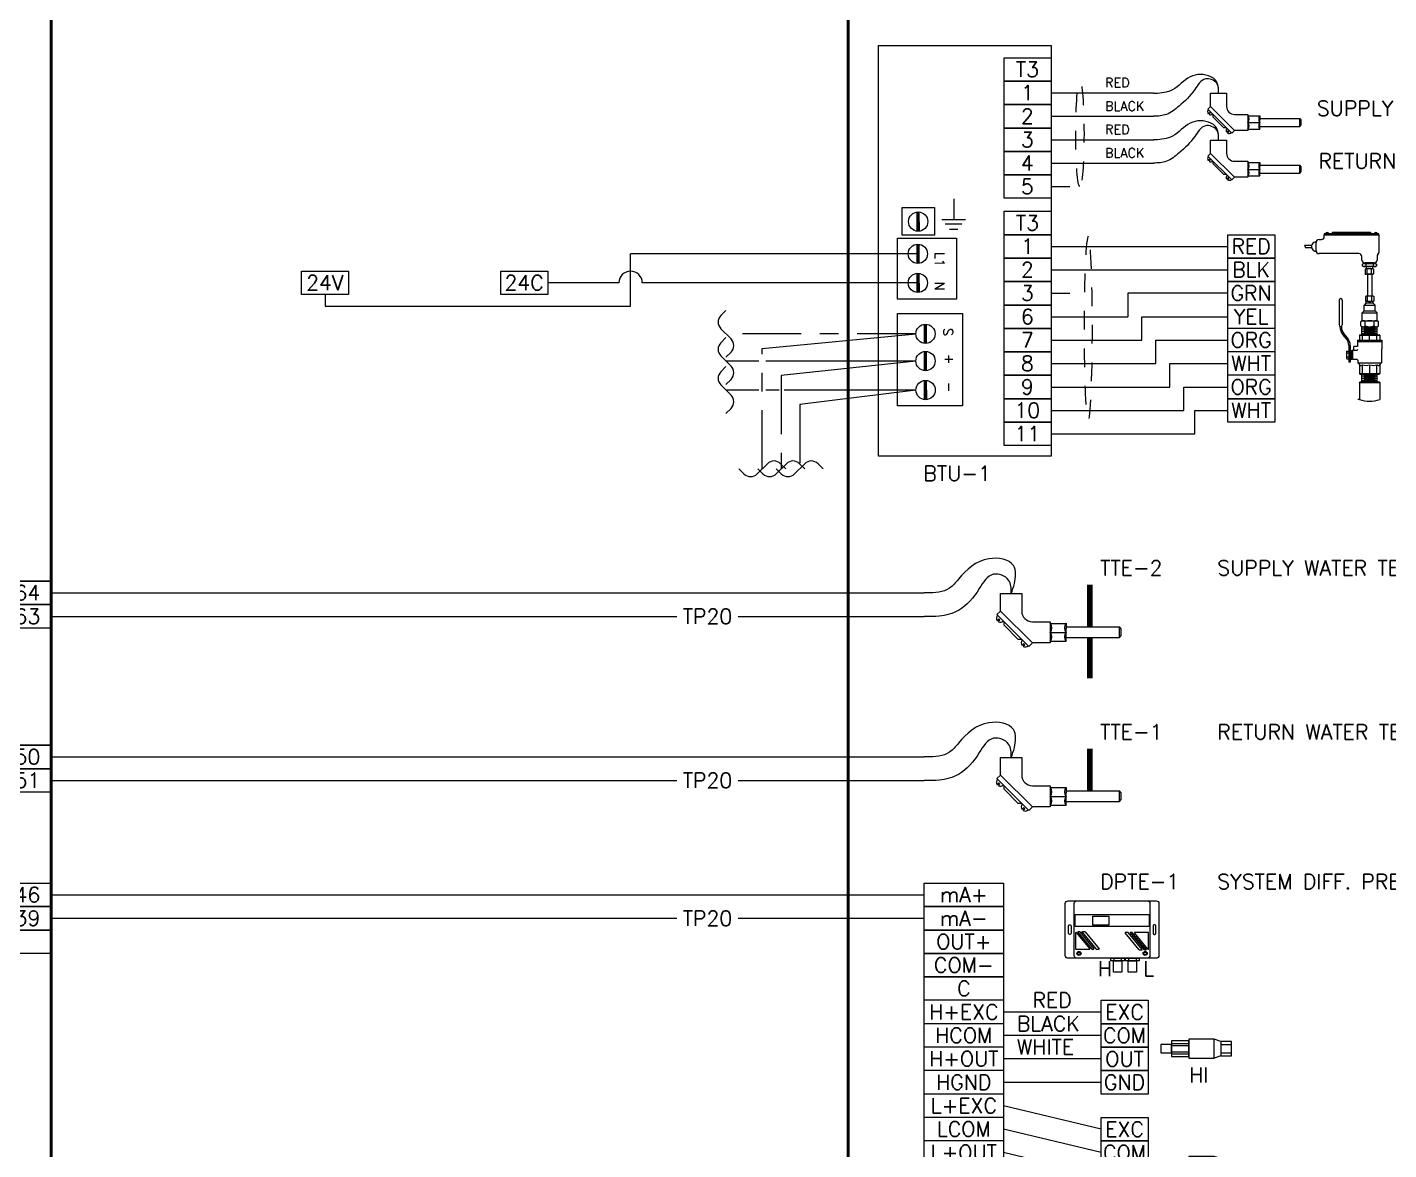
# Model space of a CAD drawing. Extents: x -2.9 to 15.2, y -6.4 to 18.8.
# Drawn here: x 1.86 to 9.12, y 9.08 to 15.07 of the extents above; entities that cross this region are included whole.
import ezdxf
from ezdxf.enums import TextEntityAlignment as Align

# ---------------------------------------------------------------- set-up
doc = ezdxf.new("R2010")
doc.units = 0
doc.header["$LTSCALE"] = 0.25
doc.header["$MEASUREMENT"] = 0
doc.linetypes.add('DASHED', pattern=[0.75, 0.5, -0.25])
doc.linetypes.add('FLN1', pattern=[2, 1.25, -0.25, 0.25, -0.25])
doc.layers.get('0').update_dxf_attribs({"linetype": 'CONTINUOUS'})
for name, color, linetype in [('DRAWING', 7, 'CONTINUOUS'), ('ELECTRIC', 1, 'CONTINUOUS'), ('FLN1', 4, 'FLN1'), ('MECHSYS', 7, 'CONTINUOUS')]:
    doc.layers.add(name, color=color, linetype=linetype)
doc.styles.add('NEWTXT', font='newtxt')
doc.styles.get("Standard").update_dxf_attribs({"font": 'simplex'})

# ---------------------------------------------------------------- blocks, each defined once
blk = doc.blocks.new('_SYSETAG')
at = {"color": 1}
for p, q in [((-0.125, 0.0625), (0.125, 0.0625)), ((-0.125, -0.0625), (-0.125, 0.0625)), ((0.125, 0.0625), (0.125, -0.0625)), ((0.125, -0.0625), (-0.125, -0.0625))]:
    blk.add_line(p, q, dxfattribs=at)
blk.add_attdef('TERMTAG', text='', height=0.08, dxfattribs=at).set_placement((-0.0012, 0.0008), align=Align.MIDDLE)
blk = doc.blocks.new('A$C7B8127EA')
at = {"color": 1, "linetype": 'Continuous'}
for p, q in [((0.0629, 0.875), (0.3129, 0.875)), ((0.0629, 0.75), (0.0629, 0.875)), ((0.3129, 0.875), (0.3129, 0.75)), ((0.0629, 0.75), (0.3129, 0.75)), ((0.3129, 0.75), (0.0629, 0.75)), ((0.0629, 0.625), (0.0629, 0.75)), ((0.3129, 0.75), (0.3129, 0.625)), ((0.0629, 0.625), (0.3129, 0.625)), ((0.3129, 0.625), (0.0629, 0.625)), ((0.0629, 0.5), (0.0629, 0.625)), ((0.3129, 0.625), (0.3129, 0.5)), ((0.3129, 0.5), (0.0629, 0.5)), ((0.3129, 0.5), (0.0629, 0.5)), ((0.0629, 0.375), (0.0629, 0.5)), ((0.3129, 0.5), (0.3129, 0.375)), ((0.3129, 0.375), (0.0629, 0.375)), ((0.3129, 0.375), (0.0629, 0.375)), ((0.0629, 0.25), (0.0629, 0.375)), ((0.3129, 0.375), (0.3129, 0.25)), ((0.3129, 0.25), (0.0629, 0.25)), ((0.3129, 0.25), (0.0629, 0.25)), ((0.0629, 0.125), (0.0629, 0.25)), ((0.3129, 0.25), (0.3129, 0.125)), ((0.3129, 0.125), (0.0629, 0.125)), ((0.3129, 0.125), (0.0629, 0.125)), ((0.0629, 0), (0.0629, 0.125)), ((0.3129, 0.125), (0.3129, 0)), ((0.3129, 0), (0.0629, 0)), ((0.3129, 0), (0.0629, 0))]:
    blk.add_line(p, q, dxfattribs=at)
for tag, p in [('TERM1', (0.1867, 0.8133)), ('TERM2', (0.1867, 0.6883)), ('TERM3', (0.1867, 0.5633)), ('TERM4', (0.1867, 0.4383)), ('TERM5', (0.1867, 0.3133)), ('TERM6', (0.1867, 0.1883)), ('TERM7', (0.1867, 0.0633))]:
    blk.add_attdef(tag, text='', height=0.08, dxfattribs=at).set_placement(p, align=Align.MIDDLE)
blk = doc.blocks.new('A$C05031489')
at = {"layer": 'DRAWING', "linetype": 'Continuous'}
for p, q in [((0.3956, 0.8942), (0.105, 0.8942)), ((0.105, 0.8942), (0.105, 0.888)), ((0.105, 0.888), (0.3956, 0.888)), ((0.105, 0.8786), (0.105, 0.888)), ((0.1487, 0.9005), (0.1425, 0.8942)), ((0.3518, 0.9005), (0.1487, 0.9005)), ((0.3581, 0.8942), (0.3518, 0.9005)), ((0.3956, 0.888), (0.3956, 0.8942)), ((0.3956, 0.888), (0.3956, 0.7947)), ((0.037, 0.8317), (0, 0.8317)), ((0.037, 0.8192), (0.0048, 0.8192)), ((0.0612, 0.8036), (0.0612, 0.8473)), ((0.0768, 0.863), (0.0893, 0.863)), ((0.2893, 0.788), (0.0768, 0.788)), ((0.305, 0.7536), (0.305, 0.7723)), ((0.3331, 0.738), (0.3206, 0.738)), ((0.3706, 0.738), (0.3331, 0.738)), ((0.3862, 0.7723), (0.3862, 0.7536))]:
    blk.add_line(p, q, dxfattribs=at)
at = {"layer": 'DRAWING'}
for p, q in [((0.3132, 0.7342), (0.3073, 0.7308)), ((0.3073, 0.7308), (0.3073, 0.722)), ((0.3132, 0.7398), (0.3132, 0.7342)), ((0.378, 0.7342), (0.3132, 0.7342)), ((0.3264, 0.7308), (0.3264, 0.722)), ((0.3647, 0.7308), (0.3647, 0.722)), ((0.378, 0.7398), (0.378, 0.7342)), ((0.378, 0.7342), (0.3839, 0.7308)), ((0.3839, 0.7308), (0.3839, 0.722)), ((0.3132, 0.7186), (0.3073, 0.722)), ((0.378, 0.7186), (0.3132, 0.7186)), ((0.3265, 0.7069), (0.323, 0.7049)), ((0.323, 0.7049), (0.323, 0.6796)), ((0.3265, 0.6775), (0.323, 0.6796)), ((0.3646, 0.7069), (0.3265, 0.7069)), ((0.3646, 0.6775), (0.3265, 0.6775)), ((0.3284, 0.7186), (0.3284, 0.7069)), ((0.3343, 0.6796), (0.3343, 0.7049)), ((0.3569, 0.6796), (0.3569, 0.7049)), ((0.3628, 0.7186), (0.3628, 0.7069)), ((0.3646, 0.7069), (0.3681, 0.7049)), ((0.3646, 0.6775), (0.3681, 0.6796)), ((0.3681, 0.7049), (0.3681, 0.6796)), ((0.378, 0.7186), (0.3839, 0.722)), ((0.1846, 0.54), (0.1846, 0.4072)), ((0.2001, 0.54), (0.2001, 0.4072)), ((0.3291, 0.5259), (0.317, 0.5137)), ((0.317, 0.5137), (0.3763, 0.5137)), ((0.317, 0.4831), (0.317, 0.5137)), ((0.3276, 0.5611), (0.3241, 0.5591)), ((0.3241, 0.5591), (0.3241, 0.5338)), ((0.3276, 0.5318), (0.3241, 0.5338)), ((0.3657, 0.5611), (0.3276, 0.5611)), ((0.3657, 0.5318), (0.3276, 0.5318)), ((0.3291, 0.5259), (0.3291, 0.5318)), ((0.3291, 0.5259), (0.3641, 0.5259)), ((0.3354, 0.5338), (0.3354, 0.5591)), ((0.3579, 0.5338), (0.3579, 0.5591)), ((0.3641, 0.5259), (0.3641, 0.5318)), ((0.3641, 0.5259), (0.3763, 0.5137)), ((0.3657, 0.5611), (0.3692, 0.5591)), ((0.3657, 0.5318), (0.3692, 0.5338)), ((0.3692, 0.5591), (0.3692, 0.5338)), ((0.3763, 0.4831), (0.3763, 0.5137)), ((0.317, 0.4831), (0.306, 0.4721)), ((0.306, 0.4301), (0.306, 0.4721)), ((0.306, 0.4721), (0.3873, 0.4721)), ((0.317, 0.4831), (0.3763, 0.4831)), ((0.3763, 0.4831), (0.3873, 0.4721)), ((0.3873, 0.4301), (0.3873, 0.4721)), ((0.1885, 0.4005), (0.1885, 0.3967)), ((0.1963, 0.4005), (0.1963, 0.3967)), ((0.306, 0.4301), (0.2993, 0.4262)), ((0.2993, 0.4018), (0.2993, 0.4262)), ((0.3057, 0.3981), (0.2993, 0.4018)), ((0.3057, 0.3981), (0.3876, 0.3981)), ((0.3057, 0.3552), (0.3057, 0.3981)), ((0.3057, 0.3865), (0.3876, 0.3865)), ((0.3057, 0.374), (0.3876, 0.374)), ((0.306, 0.4301), (0.3873, 0.4301)), ((0.3151, 0.3927), (0.3782, 0.3927)), ((0.3151, 0.3802), (0.3782, 0.3802)), ((0.3151, 0.3677), (0.3782, 0.3677)), ((0.323, 0.4018), (0.323, 0.4262)), ((0.3703, 0.4018), (0.3703, 0.4262)), ((0.3873, 0.4301), (0.394, 0.4262)), ((0.3876, 0.3981), (0.394, 0.4018)), ((0.3876, 0.3552), (0.3876, 0.3981)), ((0.394, 0.4018), (0.394, 0.4262)), ((0.2225, 0.3334), (0.2031, 0.3565)), ((0.2285, 0.3384), (0.2091, 0.3616)), ((0.2353, 0.2982), (0.2353, 0.2087)), ((0.2431, 0.2982), (0.2431, 0.2087)), ((0.2816, 0.2919), (0.2621, 0.2919)), ((0.2621, 0.2732), (0.2621, 0.2919)), ((0.2816, 0.3258), (0.2816, 0.2919)), ((0.2816, 0.3258), (0.4116, 0.3258)), ((0.4116, 0.3165), (0.2816, 0.3165)), ((0.2925, 0.3524), (0.2953, 0.3552)), ((0.2925, 0.3524), (0.2925, 0.3258)), ((0.2925, 0.3524), (0.4008, 0.3524)), ((0.2953, 0.3552), (0.398, 0.3552)), ((0.3057, 0.3615), (0.3876, 0.3615)), ((0.3084, 0.3524), (0.3104, 0.3552)), ((0.3084, 0.3258), (0.3084, 0.3524)), ((0.3466, 0.3258), (0.3466, 0.3552)), ((0.3849, 0.3524), (0.3829, 0.3552)), ((0.3835, 0.3552), (0.3832, 0.3554)), ((0.3849, 0.3258), (0.3849, 0.3524)), ((0.4008, 0.3524), (0.398, 0.3552)), ((0.4008, 0.3524), (0.4008, 0.3258)), ((0.4116, 0.3258), (0.4116, 0.2796)), ((0.2228, 0.2654), (0.2244, 0.2681)), ((0.2228, 0.2654), (0.2228, 0.2302)), ((0.2228, 0.2302), (0.2244, 0.2275)), ((0.2244, 0.2681), (0.2353, 0.2681)), ((0.2244, 0.2579), (0.2353, 0.2579)), ((0.2244, 0.2377), (0.2353, 0.2377)), ((0.2244, 0.2275), (0.2353, 0.2275)), ((0.247, 0.2595), (0.2431, 0.2595)), ((0.247, 0.2361), (0.2431, 0.2361)), ((0.247, 0.2703), (0.252, 0.2703)), ((0.247, 0.2703), (0.247, 0.2253)), ((0.247, 0.2591), (0.252, 0.2591)), ((0.247, 0.2365), (0.252, 0.2365)), ((0.247, 0.2253), (0.252, 0.2253)), ((0.252, 0.2703), (0.252, 0.2253)), ((0.2559, 0.2654), (0.252, 0.2654)), ((0.2559, 0.2302), (0.252, 0.2302)), ((0.2621, 0.2732), (0.2559, 0.2732)), ((0.2559, 0.2732), (0.2559, 0.2224)), ((0.2804, 0.2224), (0.2559, 0.2224)), ((0.2621, 0.2732), (0.2799, 0.2732)), ((0.2832, 0.2196), (0.2832, 0.2045)), ((0.4116, 0.2796), (0.4101, 0.278)), ((0.4101, 0.278), (0.4101, 0.2045)), ((0.2431, 0.2087), (0.2353, 0.2087)), ((0.2939, 0.1939), (0.2832, 0.2045)), ((0.2832, 0.2045), (0.4101, 0.2045)), ((0.2925, 0.1952), (0.2925, 0.148)), ((0.2925, 0.148), (0.2953, 0.1452)), ((0.2925, 0.148), (0.4008, 0.148)), ((0.2953, 0.1452), (0.398, 0.1452)), ((0.3057, 0.1452), (0.3057, 0.1448)), ((0.3057, 0.1039), (0.3057, 0.1452)), ((0.3084, 0.148), (0.3084, 0.1952)), ((0.3084, 0.148), (0.3104, 0.1452)), ((0.3466, 0.1952), (0.3466, 0.1452)), ((0.3466, 0.1911), (0.3466, 0.1952)), ((0.3849, 0.148), (0.3829, 0.1452)), ((0.3849, 0.148), (0.3849, 0.1952)), ((0.3876, 0.1039), (0.3876, 0.1452)), ((0.4008, 0.148), (0.398, 0.1452)), ((0.3994, 0.1939), (0.4101, 0.2045)), ((0.4008, 0.1952), (0.4008, 0.148)), ((0.2925, 0.1011), (0.2953, 0.1039)), ((0.2925, 0.1011), (0.2925, 0.0102)), ((0.2925, 0.1011), (0.4008, 0.1011)), ((0.2953, 0.1039), (0.398, 0.1039)), ((0.3057, 0.1352), (0.3876, 0.1352)), ((0.3057, 0.1227), (0.3876, 0.1227)), ((0.3057, 0.1102), (0.3876, 0.1102)), ((0.3057, 0.1039), (0.3057, 0.1043)), ((0.3151, 0.1414), (0.3782, 0.1414)), ((0.3151, 0.1289), (0.3782, 0.1289)), ((0.3151, 0.1164), (0.3782, 0.1164)), ((0.4008, 0.1011), (0.398, 0.1039)), ((0.4008, 0.1011), (0.4008, 0.0102)), ((0.2925, 0.0102), (0.2842, 0.0102))]:
    blk.add_line(p, q, dxfattribs=at)
at = {"layer": 'DRAWING', "linetype": 'Continuous'}
for points in [[(0.335, 0.6762), (0.335, 0.6403), (0.335, 0.5611)], [(0.3583, 0.6762), (0.3583, 0.6403), (0.3583, 0.5611)]]:
    blk.add_lwpolyline(points, dxfattribs=at)
for centre, radius, start, end in [((0.0893, 0.8786), 0.0156, 270, 0), ((0.1206, 0.8903), 0.0102, 22.61986, 157.38014), ((0.38, 0.8903), 0.0102, 22.61986, 157.38014), ((0.0612, 0.8255), 0.025, 89.2774, 270.7226), ((0.0768, 0.8473), 0.0156, 90, 180), ((0.0768, 0.8036), 0.0156, 180, 270), ((0.2893, 0.7723), 0.0156, 0, 90), ((0.3206, 0.7536), 0.0156, 180, 270), ((0.3706, 0.7536), 0.0156, 270, 0), ((0.4018, 0.7723), 0.0156, 134.427, 180), ((0.38, 0.7947), 0.0156, 314.427, 0)]:
    blk.add_arc(centre, radius, start, end, dxfattribs=at)
at = {"layer": 'DRAWING'}
for centre, radius, start, end in [((-0.007, 0.8255), 0.00937, 0, 41.81031), ((0.0118, 0.8255), 0.00937, 180, 221.81031), ((0.3168, 0.7168), 0.017, 55.61575, 115.61575), ((0.3456, 0.6704), 0.0634, 72.41205, 107.58795), ((0.3743, 0.7168), 0.017, 64.38425, 124.38425), ((0.3168, 0.736), 0.017, 244.38425, 304.38425), ((0.3287, 0.6967), 0.00989, 55.43491, 120), ((0.3287, 0.6877), 0.00989, 240, 304.56509), ((0.3456, 0.7825), 0.0634, 252.41205, 287.58795), ((0.3456, 0.6693), 0.0373, 72.41205, 107.58795), ((0.3456, 0.7151), 0.0373, 252.41205, 287.58795), ((0.3625, 0.6967), 0.00989, 60, 124.56509), ((0.3625, 0.6877), 0.00989, 235.43491, 300), ((0.3743, 0.736), 0.017, 235.61575, 295.61575), ((0.1924, 0.54), 0.00778, 0.00003, 179.99997), ((0.3298, 0.551), 0.00989, 55.43491, 120), ((0.3298, 0.5419), 0.00989, 240, 304.56509), ((0.3466, 0.5235), 0.0373, 72.41205, 107.58795), ((0.3466, 0.5694), 0.0373, 252.41205, 287.58795), ((0.3635, 0.551), 0.00989, 60, 124.56509), ((0.3635, 0.5419), 0.00989, 235.43491, 300), ((0.1924, 0.4072), 0.00778, 180, 0), ((0.251, 0.3967), 0.0625, 180, 220), ((0.251, 0.3967), 0.0547, 180, 220), ((0.3112, 0.4095), 0.0204, 54.90896, 120.00001), ((0.3112, 0.4185), 0.0204, 239.99999, 305.09104), ((0.3466, 0.3527), 0.0772, 72.15381, 107.84619), ((0.3466, 0.4753), 0.0772, 252.15381, 287.84619), ((0.3821, 0.4095), 0.0204, 59.99999, 125.09104), ((0.3821, 0.4185), 0.0204, 234.90896, 300.00001), ((0.1806, 0.2982), 0.0547, 0, 40), ((0.1806, 0.2982), 0.0625, 0, 40), ((0.2317, 0.263), 0.00888, 149.99998, 214.59091), ((0.2564, 0.2478), 0.0335, 162.39932, 197.60068), ((0.2317, 0.2326), 0.00888, 145.40909, 210.00002), ((0.2804, 0.276), 0.00281, 270, 0), ((0.2804, 0.2196), 0.00281, 0, 90), ((0.3006, 0.2005), 0.00947, 224.99997, 325.6147), ((0.3275, 0.2376), 0.0465, 245.69925, 294.30075), ((0.3658, 0.2376), 0.0465, 245.69925, 294.30075), ((0.3927, 0.2005), 0.00947, 214.3853, 315.00003), ((0.3466, 0.1494), 0.1494, 248.75578, 291.24422)]:
    blk.add_arc(centre, radius, start, end, dxfattribs=at)
blk = doc.blocks.new('_LINSQB')
for p, q in [((0, 0.125), (-0.0271, 0.0979)), ((-0.0271, 0.0271), (0.0271, -0.0271)), ((0.0271, -0.0979), (0, -0.125))]:
    blk.add_line(p, q)
for centre, start, end in [((0.0082, 0.0625), 135, 225), ((-0.0082, -0.0625), 315, 45)]:
    blk.add_arc(centre, 0.05, start, end)
blk = doc.blocks.new('_SYSPTAI1000')
at = {"color": 1, "linetype": 'Continuous'}
for p, q in [((-0.25, 0.125), (0, 0.125)), ((0, 0.125), (-0.25, 0.125)), ((-0.25, 0), (-0.25, 0.125)), ((0, 0.125), (0, 0)), ((-0.25, 0), (0, 0)), ((0, 0), (-0.25, 0)), ((-0.25, -0.125), (-0.25, 0)), ((0, 0), (0, -0.125)), ((0, -0.125), (-0.25, -0.125))]:
    blk.add_line(p, q, dxfattribs=at)
at = {"color": 7, "linetype": 'Continuous', "style": 'NEWTXT', "flags": 8}
blk.add_attdef('%%200', (-1.125, -0.16), '', height=1, dxfattribs=at)
at = {"color": 4, "linetype": 'Continuous', "flags": 8}
blk.add_attdef('PTNAME', text='', height=0.08, dxfattribs=at).set_placement((-0.3125, 0), align=Align.RIGHT)
at = {"color": 1, "linetype": 'Continuous'}
for tag, p in [('TERM2', (-0.1262, 0.0633)), ('TERM3', (-0.1262, -0.0617))]:
    blk.add_attdef(tag, text='', height=0.08, dxfattribs=at).set_placement(p, align=Align.MIDDLE)
at = {"color": 7, "linetype": 'Continuous', "flags": 8}
for tag, p in [('T', (-1.085, -0.12)), ('CC', (-0.965, -0.12)), ('L', (-0.765, -0.12)), ('SS', (-0.655, -0.12)), ('PP', (-0.445, -0.12))]:
    blk.add_attdef(tag, p, '', height=0.08, dxfattribs=at)
blk.add_attdef('POINFUNC', text='', height=0.08, dxfattribs=at).set_placement((-0.3124, -0.2386), align=Align.RIGHT)
blk = doc.blocks.new('_SYSPTAI')
at = {"color": 1, "linetype": 'Continuous'}
for p, q in [((-0.25, 0.375), (0, 0.375)), ((-0.25, 0.25), (-0.25, 0.375)), ((0, 0.375), (0, 0.25)), ((-0.25, 0.25), (0, 0.25)), ((0, 0.25), (-0.25, 0.25)), ((-0.25, 0.125), (-0.25, 0.25)), ((0, 0.25), (0, 0.125)), ((-0.25, 0.125), (0, 0.125)), ((0, 0.125), (-0.25, 0.125)), ((-0.25, 0), (-0.25, 0.125)), ((0, 0.125), (0, 0)), ((0, 0), (-0.25, 0))]:
    blk.add_line(p, q, dxfattribs=at)
at = {"color": 7, "linetype": 'Continuous', "style": 'NEWTXT', "flags": 8}
blk.add_attdef('%%200', (-1.125, 0.09), '', height=1, dxfattribs=at)
at = {"color": 4, "linetype": 'Continuous', "flags": 8}
blk.add_attdef('PTNAME', text='', height=0.08, dxfattribs=at).set_placement((-0.3125, 0.25), align=Align.RIGHT)
at = {"color": 1, "linetype": 'Continuous'}
for tag, p in [('TERM1', (-0.1262, 0.3133)), ('TERM2', (-0.1262, 0.1883)), ('TERM3', (-0.1262, 0.0633))]:
    blk.add_attdef(tag, text='', height=0.08, dxfattribs=at).set_placement(p, align=Align.MIDDLE)
at = {"color": 7, "linetype": 'Continuous', "flags": 8}
for tag, p in [('T', (-1.085, 0.13)), ('CC', (-0.965, 0.13)), ('L', (-0.765, 0.13)), ('SS', (-0.655, 0.13)), ('PP', (-0.445, 0.13))]:
    blk.add_attdef(tag, p, '', height=0.08, dxfattribs=at)
blk.add_attdef('POINFUNC', text='', height=0.08, dxfattribs=at).set_placement((-0.3124, 0.0114), align=Align.RIGHT)
blk = doc.blocks.new('A$C1F7C50A3')
at = {"color": 1, "linetype": 'Continuous'}
for p, q in [((0.0025, 1.75), (0.4242, 1.75)), ((0.0025, 1.625), (0.0025, 1.75)), ((0.4242, 1.75), (0.4242, 1.625)), ((0.0025, 1.625), (0.4242, 1.625)), ((0.4242, 1.625), (0.0025, 1.625)), ((0.0025, 1.5), (0.0025, 1.625)), ((0.4242, 1.625), (0.4242, 1.5)), ((0.0025, 1.5), (0.4242, 1.5)), ((0.0025, 1.375), (0.0025, 1.5)), ((0.4242, 1.5), (0.0025, 1.5)), ((0.4242, 1.5), (0.4242, 1.375)), ((0.0025, 1.375), (0.4242, 1.375)), ((0.4242, 1.375), (0.0025, 1.375)), ((0.0025, 1.25), (0.0025, 1.375)), ((0.4242, 1.375), (0.4242, 1.25)), ((0.0025, 1.25), (0.4242, 1.25)), ((0.4242, 1.25), (0.0025, 1.25)), ((0.0025, 1.125), (0.0025, 1.25)), ((0.4242, 1.25), (0.4242, 1.125)), ((0.4242, 1.125), (0.0025, 1.125)), ((0.4242, 1.125), (0.0025, 1.125)), ((0.4242, 1.125), (0.0025, 1.125)), ((0.4242, 1.125), (0.0025, 1.125)), ((0.0025, 1), (0.0025, 1.125)), ((0.4242, 1.125), (0.4242, 1)), ((0.4242, 1), (0.0025, 1)), ((0.4242, 1), (0.0025, 1)), ((0.0025, 0.875), (0.0025, 1)), ((0.4242, 1), (0.4242, 0.875)), ((0.4242, 0.875), (0.0025, 0.875)), ((0.0025, 0.75), (0.0025, 0.875)), ((0.4242, 0.875), (0.4242, 0.75)), ((0.4242, 0.75), (0.0025, 0.75)), ((0.0025, 0.625), (0.0025, 0.75)), ((0.4242, 0.75), (0.4242, 0.625)), ((0.4242, 0.625), (0.0025, 0.625)), ((0.4242, 0.625), (0.0025, 0.625)), ((0.0025, 0.5), (0.0025, 0.625)), ((0.4242, 0.625), (0.4242, 0.5)), ((0.4242, 0.5), (0.0025, 0.5)), ((0.4242, 0.5), (0.0025, 0.5)), ((0.0025, 0.375), (0.0025, 0.5)), ((0.4242, 0.5), (0.4242, 0.375)), ((0.4242, 0.375), (0.0025, 0.375)), ((0.0025, 0.25), (0.0025, 0.375)), ((0.4242, 0.375), (0.4242, 0.25)), ((0.4242, 0.25), (0.0025, 0.25)), ((0.0025, 0.125), (0.0025, 0.25)), ((0.4242, 0.25), (0.4242, 0.125)), ((0.4242, 0.125), (0.0025, 0.125))]:
    blk.add_line(p, q, dxfattribs=at)
at = {"layer": 'ELECTRIC'}
for p, q in [((0.8093, 1.4858), (0.8093, 1.3991)), ((0.8126, 1.487), (0.8845, 1.4003)), ((0.8217, 1.4879), (0.8964, 1.3979)), ((0.8301, 1.491), (0.8231, 1.491)), ((0.8315, 1.4903), (0.9062, 1.4003)), ((0.8434, 1.4879), (0.9181, 1.3979)), ((0.8583, 1.491), (0.8448, 1.491)), ((0.8597, 1.4903), (0.9344, 1.4003)), ((1.1477, 1.3946), (1.073, 1.4846)), ((1.0879, 1.4876), (1.0745, 1.4876)), ((1.164, 1.397), (1.0893, 1.487)), ((1.1759, 1.3946), (1.1012, 1.4846)), ((1.1096, 1.4876), (1.1026, 1.4876)), ((1.1857, 1.397), (1.111, 1.487)), ((1.1948, 1.3979), (1.1229, 1.4846)), ((1.1963, 1.4876), (1.1243, 1.4876)), ((1.1981, 1.3991), (1.1981, 1.4858)), ((0.8111, 1.3973), (0.883, 1.3973)), ((0.8978, 1.3973), (0.9048, 1.3973)), ((0.9195, 1.3973), (0.9329, 1.3973)), ((1.1491, 1.3939), (1.1626, 1.3939)), ((1.1773, 1.3939), (1.1843, 1.3939)), ((0.9456, 1.0625), (0.4242, 1.0625)), ((0.9456, 0.9375), (0.4242, 0.9375)), ((0.9456, 0.8125), (0.4242, 0.8125)), ((0.9456, 0.6875), (0.4242, 0.6875)), ((0.9456, 0.4375), (0.4242, 0.5625)), ((0.9456, 0.3125), (0.4242, 0.4375)), ((0.9456, 0.1875), (0.4242, 0.3125)), ((0.9456, 0.0625), (0.4242, 0.1875))]:
    blk.add_line(p, q, dxfattribs=at)
blk.add_lwpolyline([(1.0112, 1.3495), (0.7694, 1.3495, -0.414214), (0.7544, 1.3645), (0.7544, 1.641, -0.414214), (0.7694, 1.656), (1.2385, 1.656, -0.414214), (1.2535, 1.641), (1.2535, 1.3645, -0.414214), (1.2385, 1.3495), (1.1346, 1.3495)], format="xyb", dxfattribs=at)
for points in [[(0.8167, 1.656), (1.1907, 1.656, -0.414214), (1.2057, 1.641), (1.2057, 1.3645, -0.414214), (1.1907, 1.3495), (0.8167, 1.3495, -0.414214), (0.8017, 1.3645), (0.8017, 1.641, -0.414214)], [(0.7851, 1.521), (0.7851, 1.483, -0.414214), (0.7791, 1.477), (0.7765, 1.477, -0.414214), (0.7705, 1.483), (0.7705, 1.5225, -0.414214), (0.7765, 1.5285), (0.7776, 1.5285, -0.414214)], [(1.2223, 1.521), (1.2223, 1.483, 0.414214), (1.2283, 1.477), (1.2309, 1.477, 0.414214), (1.2369, 1.483), (1.2369, 1.5225, 0.414214), (1.2309, 1.5285), (1.2298, 1.5285, 0.414214)]]:
    blk.add_lwpolyline(points, format="xyb", close=True, dxfattribs=at)
for points in [[(0.8066, 1.5821), (1.2008, 1.5821), (1.2008, 1.5184), (0.8066, 1.5184)], [(0.9017, 1.5746), (0.9856, 1.5746), (0.9856, 1.5267), (0.9017, 1.5267)], [(0.997, 1.3495), (1.0702, 1.3495), (1.0702, 1.3351), (0.997, 1.3351)], [(1.0112, 1.3351), (1.056, 1.3351), (1.056, 1.2751), (1.0112, 1.2751)], [(1.0143, 1.3495), (1.0529, 1.3495), (1.0529, 1.3351), (1.0143, 1.3351)], [(1.0756, 1.3495), (1.1488, 1.3495), (1.1488, 1.3351), (1.0756, 1.3351)], [(1.0898, 1.3351), (1.1346, 1.3351), (1.1346, 1.2751), (1.0898, 1.2751)], [(1.0929, 1.3495), (1.1315, 1.3495), (1.1315, 1.3351), (1.0929, 1.3351)], [(0.9456, 1.125), (1.1956, 1.125), (1.1956, 1), (0.9456, 1)], [(0.9456, 1), (1.1956, 1), (1.1956, 0.875), (0.9456, 0.875)], [(0.9456, 0.875), (1.1956, 0.875), (1.1956, 0.75), (0.9456, 0.75)], [(0.9456, 0.75), (1.1956, 0.75), (1.1956, 0.625), (0.9456, 0.625)], [(0.9456, 0.5), (1.1956, 0.5), (1.1956, 0.375), (0.9456, 0.375)], [(0.9456, 0.375), (1.1956, 0.375), (1.1956, 0.25), (0.9456, 0.25)], [(0.9456, 0.25), (1.1956, 0.25), (1.1956, 0.125), (0.9456, 0.125)], [(0.9456, 0.125), (1.1956, 0.125), (1.1956, 0), (0.9456, 0)]]:
    blk.add_lwpolyline(points, close=True, dxfattribs=at)
blk.add_lwpolyline([(1.0898, 1.3495), (1.056, 1.3495)], dxfattribs=at)
for centre, radius in [((0.8273, 1.3751), 0.0108), ((0.8273, 1.3751), 0.00694), ((1.1801, 1.3751), 0.0108), ((1.1801, 1.3751), 0.00694)]:
    blk.add_circle(centre, radius, dxfattribs=at)
for centre, start, end in [((0.8111, 1.4858), 39.7008, 180), ((0.8231, 1.4891), 90, 219.7008), ((0.8301, 1.4891), 39.7008, 90), ((0.8448, 1.4891), 90, 219.7008), ((0.8583, 1.4891), 39.7008, 90), ((1.0745, 1.4858), 90, 219.7008), ((1.0879, 1.4858), 39.7008, 90), ((1.1026, 1.4858), 90, 219.7008), ((1.1096, 1.4858), 39.7008, 90), ((1.1243, 1.4858), 90, 219.7008), ((1.1963, 1.4858), 0, 90), ((0.8111, 1.3991), 180, 270), ((0.883, 1.3991), 270, 39.7008), ((0.8978, 1.3991), 219.7008, 270), ((0.9048, 1.3991), 270, 39.7008), ((0.9195, 1.3991), 219.7008, 270), ((0.9329, 1.3991), 270, 39.7008), ((1.1491, 1.3958), 219.7008, 270), ((1.1626, 1.3958), 270, 39.7008), ((1.1773, 1.3958), 219.7008, 270), ((1.1843, 1.3958), 270, 39.7008), ((1.1963, 1.3991), 219.7008, 0)]:
    blk.add_arc(centre, 0.00187, start, end, dxfattribs=at)
at = {"layer": 'MECHSYS'}
for p, q in [((1.3211, 0.8945), (1.413, 0.8945)), ((1.3211, 0.8841), (1.413, 0.8841)), ((1.5841, 0.9058), (1.5484, 0.9174)), ((1.5841, 0.8891), (1.6409, 0.8891)), ((1.3211, 0.8506), (1.413, 0.8506)), ((1.3211, 0.8402), (1.413, 0.8402)), ((1.5841, 0.8289), (1.5484, 0.8173)), ((1.5841, 0.8456), (1.6409, 0.8456)), ((1.5841, 0.2808), (1.5484, 0.2924)), ((1.3211, 0.2695), (1.413, 0.2695)), ((1.3211, 0.2591), (1.413, 0.2591)), ((1.3211, 0.2256), (1.413, 0.2256)), ((1.5841, 0.2641), (1.6409, 0.2641)), ((1.5841, 0.2206), (1.6409, 0.2206)), ((1.3211, 0.2152), (1.413, 0.2152)), ((1.5841, 0.2039), (1.5484, 0.1923))]:
    blk.add_line(p, q, dxfattribs=at)
for points in [[(1.2632, 0.8895), (1.2632, 0.8452), (1.3211, 0.8452), (1.3211, 0.8895)], [(1.3211, 0.9086), (1.3211, 0.8261), (1.413, 0.8261), (1.413, 0.9086)], [(1.413, 0.9174), (1.413, 0.8173), (1.5484, 0.8173), (1.5484, 0.9174)], [(1.5841, 0.9058), (1.5841, 0.8289), (1.6409, 0.8289), (1.6409, 0.9058)], [(1.413, 0.2924), (1.413, 0.1923), (1.5484, 0.1923), (1.5484, 0.2924)], [(1.2632, 0.2645), (1.2632, 0.2202), (1.3211, 0.2202), (1.3211, 0.2645)], [(1.3211, 0.2836), (1.3211, 0.2011), (1.413, 0.2011), (1.413, 0.2836)], [(1.5841, 0.2808), (1.5841, 0.2039), (1.6409, 0.2039), (1.6409, 0.2808)]]:
    blk.add_lwpolyline(points, close=True, dxfattribs=at)
at = {"color": 1, "linetype": 'Continuous'}
for tag, p in [('TERM1', (0.2133, 1.6883)), ('TERM2', (0.2133, 1.5633)), ('TERM3', (0.2133, 1.4383)), ('TERM4', (0.2133, 1.3133)), ('TERM5', (0.2133, 1.1883)), ('TERM7', (0.2133, 1.0633)), ('TERM8', (0.2133, 0.9383)), ('TERM9', (0.2133, 0.8133)), ('TERM10', (0.2133, 0.6883)), ('TERM11', (0.2133, 0.5633)), ('TERM12', (0.2133, 0.4383)), ('TERM13', (0.2133, 0.3133)), ('TERM14', (0.2133, 0.1883))]:
    blk.add_attdef(tag, text='', height=0.08, dxfattribs=at).set_placement(p, align=Align.MIDDLE)
at = {"layer": 'ELECTRIC'}
for s, p in [('H', (0.9286, 1.2539)), ('L', (1.1704, 1.2539)), ('HI', (1.4144, 0.6875)), ('LO', (1.4144, 0.0625))]:
    blk.add_text(s, height=0.08, dxfattribs=at).set_placement(p)
for s, p in [('EXC', (1.0706, 1.0625)), ('COM', (1.0706, 0.9375)), ('OUT', (1.0706, 0.8125)), ('GND', (1.0706, 0.6875)), ('EXC', (1.0706, 0.4375)), ('COM', (1.0706, 0.3125)), ('OUT', (1.0706, 0.1875)), ('GND', (1.0706, 0.0625))]:
    blk.add_text(s, height=0.08, dxfattribs=at).set_placement(p, align=Align.MIDDLE_CENTER)

msp = doc.modelspace()

# ---------------------------------------------------------------- linework, layer by layer
for p, q in [((8.1667, 14.719), (8.2516, 14.719)), ((8.1667, 14.6483), (8.1667, 14.719)), ((8.2516, 14.719), (8.2516, 14.6483)), ((8.1525, 14.6341), (8.1667, 14.6483)), ((8.28, 14.5067), (8.1525, 14.6341)), ((8.1602, 14.6168), (8.1539, 14.6097)), ((8.1584, 14.6059), (8.1643, 14.6127)), ((8.1643, 14.6127), (8.1602, 14.6168)), ((8.2941, 14.5208), (8.1667, 14.6483)), ((8.1809, 14.5916), (8.1809, 14.6058)), ((8.2941, 14.6058), (8.3649, 14.6058)), ((8.3649, 14.6058), (8.3649, 14.5208)), ((8.3649, 14.5992), (8.4287, 14.5992)), ((8.4287, 14.5992), (8.4287, 14.5775)), ((8.2375, 14.535), (8.1809, 14.5916)), ((8.2516, 14.535), (8.2375, 14.535)), ((8.2941, 14.5208), (8.28, 14.5067)), ((8.3649, 14.5208), (8.2941, 14.5208)), ((8.3649, 14.5622), (8.4287, 14.5622)), ((8.3649, 14.5279), (8.4287, 14.5279)), ((8.4287, 14.5848), (8.6431, 14.5848)), ((8.4287, 14.5279), (8.4287, 14.5779)), ((8.4287, 14.5424), (8.6431, 14.5424)), ((8.6431, 14.5424), (8.6431, 14.5848)), ((8.6431, 14.5424), (8.6499, 14.5507)), ((8.6499, 14.5769), (8.6432, 14.5847)), ((8.6499, 14.5507), (8.6499, 14.5769)), ((8.1667, 14.469), (8.2516, 14.469)), ((8.1667, 14.3983), (8.1667, 14.469)), ((8.2516, 14.469), (8.2516, 14.3983)), ((8.2593, 14.5177), (8.253, 14.5106)), ((8.2575, 14.5068), (8.2634, 14.5136)), ((8.2634, 14.5136), (8.2593, 14.5177)), ((8.1525, 14.3841), (8.1667, 14.3983)), ((8.28, 14.2567), (8.1525, 14.3841)), ((8.2941, 14.2708), (8.1667, 14.3983)), ((8.1602, 14.3668), (8.1539, 14.3597)), ((8.1584, 14.3559), (8.1643, 14.3627)), ((8.1643, 14.3627), (8.1602, 14.3668)), ((8.1809, 14.3416), (8.1809, 14.3558)), ((8.2375, 14.285), (8.1809, 14.3416)), ((8.2941, 14.3558), (8.3649, 14.3558)), ((8.3649, 14.3558), (8.3649, 14.2708)), ((8.3649, 14.3492), (8.4287, 14.3492)), ((8.3649, 14.3122), (8.4287, 14.3122)), ((8.4287, 14.3492), (8.4287, 14.3275)), ((8.4287, 14.3348), (8.6431, 14.3348)), ((8.4287, 14.2779), (8.4287, 14.3279)), ((8.6431, 14.2924), (8.6431, 14.3348)), ((8.6499, 14.3269), (8.6432, 14.3347)), ((8.6499, 14.3007), (8.6499, 14.3269)), ((8.2516, 14.285), (8.2375, 14.285)), ((8.2593, 14.2677), (8.253, 14.2606)), ((8.2575, 14.2568), (8.2634, 14.2636)), ((8.2634, 14.2636), (8.2593, 14.2677)), ((8.2941, 14.2708), (8.28, 14.2567)), ((8.3649, 14.2708), (8.2941, 14.2708)), ((8.3649, 14.2779), (8.4287, 14.2779)), ((8.4287, 14.2924), (8.6431, 14.2924)), ((8.6431, 14.2924), (8.6499, 14.3007)), ((7.0464, 12.0507), (7.1596, 12.0507)), ((7.0464, 11.9563), (7.0464, 12.0507)), ((7.1596, 12.0507), (7.1596, 11.9563)), ((7.0275, 11.9374), (7.0464, 11.9563)), ((7.1974, 11.7676), (7.0275, 11.9374)), ((7.0377, 11.9144), (7.0293, 11.9049)), ((7.0353, 11.8998), (7.0432, 11.9088)), ((7.0432, 11.9088), (7.0377, 11.9144)), ((7.2162, 11.7864), (7.0464, 11.9563)), ((7.0652, 11.8808), (7.0652, 11.8997)), ((7.1407, 11.8053), (7.0652, 11.8808)), ((7.2162, 11.8997), (7.3106, 11.8997)), ((7.3106, 11.8997), (7.3106, 11.7864)), ((7.3106, 11.8909), (7.3957, 11.8909)), ((7.3106, 11.8416), (7.3957, 11.8416)), ((7.3957, 11.8909), (7.3957, 11.8619)), ((7.3957, 11.8716), (7.6815, 11.8716)), ((7.3957, 11.7959), (7.3957, 11.8626)), ((7.6815, 11.8152), (7.6815, 11.8716)), ((7.6906, 11.8612), (7.6816, 11.8715)), ((7.6906, 11.8263), (7.6906, 11.8612)), ((7.1596, 11.8053), (7.1407, 11.8053)), ((7.1698, 11.7823), (7.1615, 11.7728)), ((7.1674, 11.7677), (7.1754, 11.7767)), ((7.1754, 11.7767), (7.1698, 11.7823)), ((7.2162, 11.7864), (7.1974, 11.7676)), ((7.3106, 11.7864), (7.2162, 11.7864)), ((7.3106, 11.7959), (7.3957, 11.7959)), ((7.3957, 11.8152), (7.6815, 11.8152)), ((7.6815, 11.8152), (7.6906, 11.8263)), ((7.0464, 11.1757), (7.1596, 11.1757)), ((7.0464, 11.0813), (7.0464, 11.1757)), ((7.1596, 11.1757), (7.1596, 11.0813)), ((7.0275, 11.0624), (7.0464, 11.0813)), ((7.1974, 10.8926), (7.0275, 11.0624)), ((7.0377, 11.0394), (7.0293, 11.0299)), ((7.0432, 11.0338), (7.0377, 11.0394)), ((7.2162, 10.9114), (7.0464, 11.0813)), ((7.0353, 11.0248), (7.0432, 11.0338)), ((7.0652, 11.0058), (7.0652, 11.0247)), ((7.1407, 10.9303), (7.0652, 11.0058)), ((7.2162, 11.0247), (7.3106, 11.0247)), ((7.3106, 11.0247), (7.3106, 10.9114)), ((7.3106, 11.0159), (7.3957, 11.0159)), ((7.3106, 10.9666), (7.3957, 10.9666)), ((7.3957, 11.0159), (7.3957, 10.9869)), ((7.3957, 10.9966), (7.6815, 10.9966)), ((7.3957, 10.9209), (7.3957, 10.9876)), ((7.6815, 10.9402), (7.6815, 10.9966)), ((7.6906, 10.9862), (7.6816, 10.9965)), ((7.6906, 10.9513), (7.6906, 10.9862)), ((7.1596, 10.9303), (7.1407, 10.9303)), ((7.1698, 10.9073), (7.1615, 10.8978)), ((7.1674, 10.8927), (7.1754, 10.9017)), ((7.1754, 10.9017), (7.1698, 10.9073)), ((7.2162, 10.9114), (7.1974, 10.8926)), ((7.3106, 10.9114), (7.2162, 10.9114)), ((7.3106, 10.9209), (7.3957, 10.9209)), ((7.3957, 10.9402), (7.6815, 10.9402)), ((7.6815, 10.9402), (7.6906, 10.9513))]:
    msp.add_line(p, q)
at = {"color": 1}
for p, q in [((1.9839, 12.0531), (6.6401, 12.0531)), ((1.9839, 11.9281), (6.6401, 11.9281)), ((1.9839, 11.1781), (6.6401, 11.1781)), ((1.9839, 11.0531), (6.6401, 11.0531)), ((1.9839, 10.4422), (6.6401, 10.4422)), ((1.9839, 10.3172), (6.6401, 10.3172))]:
    msp.add_line(p, q, dxfattribs=at)
for points in [[(1.9839, 18.7377, 0.015, 0.015, 0), (1.9839, -6.356, 0.015, 0.015, 0)], [(6.2339, 18.7377, 0.015, 0.015, 0), (6.2339, -6.356, 0.015, 0.015, 0)]]:
    msp.add_lwpolyline(points, format="xyseb")
at = {"const_width": 0.03}
for points in [[(7.5228, 12.097), (7.5228, 11.8716)], [(7.5228, 11.597), (7.5228, 11.8152)], [(7.5228, 11.222), (7.5228, 10.9966)]]:
    msp.add_lwpolyline(points, dxfattribs=at)
for centre, radius, start, end in [((8.1667, 14.6199), 0.0164, 135.08859, 218.67841), ((8.1667, 14.6199), 0.0164, 239.4308, 314.90751), ((8.2941, 14.6483), 0.0425, 180, 270), ((8.3434, 14.5807), 0.0284, 319.28645, 40.71355), ((8.4566, 14.5807), 0.0334, 146.35907, 213.64093), ((8.4566, 14.5807), 0.0334, 146.35907, 213.64093), ((8.2658, 14.5208), 0.0164, 135.08859, 218.67841), ((8.3469, 14.5451), 0.0248, 316.37128, 43.62872), ((8.4521, 14.5451), 0.029, 143.7757, 216.2243), ((8.2658, 14.5208), 0.0164, 239.4308, 314.90751), ((8.1667, 14.3699), 0.0164, 135.08859, 218.67841), ((8.2941, 14.3983), 0.0425, 180, 270), ((8.1667, 14.3699), 0.0164, 239.4308, 314.90751), ((8.3434, 14.3307), 0.0284, 319.28645, 40.71355), ((8.3469, 14.2951), 0.0248, 316.37128, 43.62872), ((8.4566, 14.3307), 0.0334, 146.35907, 213.64093), ((8.4566, 14.3307), 0.0334, 146.35907, 213.64093), ((8.4521, 14.2951), 0.029, 143.7757, 216.2243), ((8.2658, 14.2708), 0.0164, 135.08859, 218.67841), ((8.2658, 14.2708), 0.0164, 239.4308, 314.90751), ((7.0464, 11.9186), 0.0218, 135.08859, 218.67841), ((7.2162, 11.9563), 0.0566, 180, 270), ((7.0464, 11.9186), 0.0218, 239.4308, 314.90751), ((7.2819, 11.8663), 0.0379, 319.28645, 40.71355), ((7.2867, 11.8187), 0.0331, 316.37128, 43.62872), ((7.4328, 11.8663), 0.0446, 146.35907, 213.64093), ((7.4328, 11.8663), 0.0446, 146.35907, 213.64093), ((7.4269, 11.8187), 0.0386, 143.7757, 216.2243), ((7.1785, 11.7864), 0.0218, 135.08859, 218.67841), ((7.1785, 11.7864), 0.0218, 239.4308, 314.90751), ((7.0464, 11.0436), 0.0218, 135.08859, 218.67841), ((7.2162, 11.0813), 0.0566, 180, 270), ((7.0464, 11.0436), 0.0218, 239.4308, 314.90751), ((7.2819, 10.9913), 0.0379, 319.28645, 40.71355), ((7.2867, 10.9437), 0.0331, 316.37128, 43.62872), ((7.4328, 10.9913), 0.0446, 146.35907, 213.64093), ((7.4328, 10.9913), 0.0446, 146.35907, 213.64093), ((7.4269, 10.9437), 0.0386, 143.7757, 216.2243), ((7.1785, 10.9114), 0.0218, 135.08859, 218.67841), ((7.1785, 10.9114), 0.0218, 239.4308, 314.90751)]:
    msp.add_arc(centre, radius, start, end)
at = {"layer": 'ELECTRIC'}
for p, q in [((7.3158, 14.7209), (7.862, 14.7209)), ((7.3158, 14.5959), (7.862, 14.5959)), ((7.3158, 14.4709), (7.862, 14.4709)), ((7.3158, 14.3459), (7.862, 14.3459)), ((6.7966, 14.1555), (6.7966, 14.0467)), ((6.8593, 14.0444), (6.7329, 14.0444)), ((6.8403, 14.0201), (6.7518, 14.0201)), ((6.8187, 13.9922), (6.7735, 13.9922)), ((7.3158, 13.9017), (8.2591, 13.9017)), ((6.5996, 13.8622), (5.0739, 13.8622)), ((5.0739, 13.5823), (5.0739, 13.8622)), ((7.3158, 13.7767), (8.2591, 13.7767)), ((5.0114, 13.7073), (4.6322, 13.7073)), ((6.6117, 13.7073), (5.1364, 13.7073)), ((8.2591, 13.6517), (7.7254, 13.6517)), ((7.7254, 13.6517), (7.7254, 13.5267)), ((3.4447, 13.6448), (3.4447, 13.5823)), ((7.3158, 13.5267), (7.7254, 13.5267)), ((7.8001, 13.4017), (7.8001, 13.5267)), ((7.8001, 13.5267), (8.2591, 13.5267)), ((7.3158, 13.4017), (7.8001, 13.4017)), ((7.8748, 13.2767), (7.8748, 13.4017)), ((7.8748, 13.4017), (8.2591, 13.4017)), ((7.3158, 13.2767), (7.8748, 13.2767)), ((7.9495, 13.1517), (7.9495, 13.2767)), ((7.9495, 13.2767), (8.2591, 13.2767)), ((7.3158, 13.1517), (7.9495, 13.1517)), ((8.0242, 13.0267), (8.0242, 13.1517)), ((8.0242, 13.1517), (8.2591, 13.1517)), ((7.3158, 13.0267), (8.0242, 13.0267)), ((8.0818, 12.9017), (8.0818, 13.0267)), ((8.0818, 13.0267), (8.2591, 13.0267)), ((7.3158, 12.9017), (8.0818, 12.9017))]:
    msp.add_line(p, q, dxfattribs=at)
at = {"layer": 'ELECTRIC', "color": 1}
msp.add_line((3.4447, 13.5823), (5.0739, 13.5823), dxfattribs=at)
at = {"layer": 'ELECTRIC'}
msp.add_arc((5.0739, 13.7073), 0.0625, 0, 180, dxfattribs=at)
for points in [[(8.2092, 14.7164), (8.1934, 14.7886), (8.1684, 14.8071), (8.0582, 14.8068), (7.9633, 14.7374), (7.8715, 14.7182), (7.8621, 14.7182)], [(8.2092, 14.719), (8.1992, 14.7726), (8.1392, 14.7955), (8.0818, 14.7382), (7.9988, 14.6508), (7.9309, 14.6061), (7.862, 14.5959)], [(8.2092, 14.469), (8.1933, 14.5412), (8.1684, 14.5597), (8.0581, 14.5595), (7.9632, 14.49), (7.8715, 14.4709), (7.862, 14.4709)], [(8.2092, 14.469), (8.1992, 14.5226), (8.1392, 14.5455), (8.0818, 14.4882), (7.9988, 14.4008), (7.9309, 14.3561), (7.862, 14.3459)], [(7.103, 12.0507), (7.1203, 12.1036), (7.1151, 12.1991), (6.9847, 12.2353), (6.8219, 12.1268), (6.775, 12.0787), (6.6527, 12.0531), (6.6401, 12.0531)], [(7.103, 12.0507), (7.0897, 12.1221), (7.0097, 12.1527), (6.9331, 12.0762), (6.8225, 11.9597), (6.7199, 11.9292), (6.6489, 11.928), (6.6401, 11.9281)], [(7.103, 11.1757), (7.1203, 11.2286), (7.1151, 11.3241), (6.9847, 11.3603), (6.8219, 11.2518), (6.775, 11.2037), (6.6527, 11.1781), (6.6401, 11.1781)], [(7.103, 11.1757), (7.0897, 11.2471), (7.0097, 11.2777), (6.9331, 11.2012), (6.8225, 11.0847), (6.7199, 11.0542), (6.6489, 11.053), (6.6401, 11.0531)]]:
    msp.add_spline(points, degree=3, dxfattribs=at)
at = {"layer": 'FLN1'}
for p, q in [((6.5951, 13.4354), (5.5824, 13.4354)), ((5.7577, 13.2903), (5.5824, 13.2903)), ((5.7761, 12.7153), (5.7761, 13.3579)), ((5.8773, 13.2128), (5.8773, 12.7153)), ((5.7579, 13.1356), (5.5824, 13.1356)), ((5.8664, 13.1356), (5.7946, 13.1356)), ((5.9755, 13.058), (5.9755, 12.7153))]:
    msp.add_line(p, q, dxfattribs=at)
at = {"layer": 'MECHSYS', "linetype": 'DASHED', "ltscale": 0.5}
for p, q in [((7.3158, 14.2209), (7.4695, 14.2209)), ((7.3158, 13.6517), (7.4937, 13.6517))]:
    msp.add_line(p, q, dxfattribs=at)
at = {"layer": 'MECHSYS'}
for p, q in [((6.6016, 13.9832), (6.6015, 14.0853)), ((6.6075, 13.9829), (6.6074, 14.0856)), ((6.6135, 13.9833), (6.6134, 14.0853)), ((6.5996, 13.9132), (6.5997, 13.8111)), ((6.6055, 13.9135), (6.6056, 13.8108)), ((6.6115, 13.9132), (6.6116, 13.8112)), ((6.5997, 13.7583), (6.5998, 13.6563)), ((6.6057, 13.7587), (6.6058, 13.656)), ((6.6117, 13.7583), (6.6118, 13.6563)), ((5.7761, 13.3579), (6.5951, 13.4354)), ((6.6405, 13.3844), (6.6404, 13.4864)), ((6.6465, 13.3841), (6.6464, 13.4868)), ((6.6524, 13.3844), (6.6523, 13.4864)), ((6.5952, 13.2903), (5.7945, 13.2903)), ((6.5952, 13.2903), (5.8773, 13.2128)), ((6.6406, 13.2393), (6.6405, 13.3413)), ((6.6466, 13.239), (6.6465, 13.3417)), ((6.6526, 13.2393), (6.6525, 13.3413)), ((6.6408, 13.0845), (6.6407, 13.1865)), ((6.6468, 13.0842), (6.6467, 13.1869)), ((6.6527, 13.0845), (6.6526, 13.1866)), ((6.5954, 13.1356), (5.8929, 13.1356)), ((6.5954, 13.1356), (5.9755, 13.058))]:
    msp.add_line(p, q, dxfattribs=at)
for points in [[(6.3958, 14.9742), (7.3158, 14.9742), (7.3158, 12.7836), (6.3958, 12.7836)], [(6.5218, 14.1095), (6.694, 14.1095), (6.694, 13.961), (6.5218, 13.961)], [(6.4965, 13.9457), (6.8111, 13.9457), (6.8111, 13.621), (6.4965, 13.621)], [(6.8435, 13.0509), (6.4965, 13.0509), (6.4965, 13.5437), (6.8435, 13.5437)]]:
    msp.add_lwpolyline(points, close=True, dxfattribs=at)
for centre in [(6.6075, 14.0343), (6.6056, 13.8622), (6.6057, 13.7073), (6.6464, 13.4354), (6.6466, 13.2903), (6.6467, 13.1355)]:
    msp.add_circle(centre, 0.0514, dxfattribs=at)
at = {"layer": 'MECHSYS', "linetype": 'DASHED', "ltscale": 0.5}
msp.add_ellipse((7.4695, 14.5024), major_axis=(0, -0.2815), ratio=0.078328, dxfattribs=at)
at = {"layer": 'MECHSYS', "linetype": 'DASHED', "ltscale": 0.5, "extrusion": (0, 0, -1)}
msp.add_ellipse((7.5141, 13.4642), major_axis=(0, 0.4919), ratio=0.044828, dxfattribs=at)

# ---------------------------------------------------------------- block references
at = {"color": 1}
for p, values in [((3.4447, 13.7073), {'TERMTAG': '24V'}), ((4.5072, 13.7073), {'TERMTAG': '24C'})]:
    msp.add_blockref('_SYSETAG', p, dxfattribs=at).add_auto_attribs(values)
at = {"layer": 'ELECTRIC'}
for name, p, values in [('A$C7B8127EA', (8.1962, 13.0892), {'TERM7': 'ORG', 'TERM6': 'WHT', 'TERM5': 'ORG', 'TERM4': 'YEL', 'TERM3': 'GRN', 'TERM2': 'BLK', 'TERM1': 'RED'}), ('A$C1F7C50A3', (6.6376, 8.7547), {'TERM8': 'HCOM', 'TERM7': 'H+EXC', 'TERM5': 'C', 'TERM4': 'COM-', 'TERM3': 'OUT+', 'TERM2': 'mA-', 'TERM1': 'mA+', 'TERM10': 'HGND', 'TERM9': 'H+OUT', 'TERM11': 'L+EXC', 'TERM12': 'LCOM', 'TERM13': 'L+OUT', 'TERM14': 'LGND'})]:
    msp.add_blockref(name, p, dxfattribs=at).add_auto_attribs(values)
msp.add_blockref('A$C05031489', (8.6679, 13.0755), dxfattribs=at)
ref = msp.add_blockref('_SYSPTAI1000', (1.9839, 11.9906), dxfattribs=at)
ref.add_attrib('TERM3', '63', dxfattribs={"layer": '0', "color": 1, "linetype": 'Continuous', "height": 0.08}).set_placement((1.8576, 11.9289), align=Align.MIDDLE)
ref.add_attrib('TERM2', '64', dxfattribs={"layer": '0', "color": 1, "linetype": 'Continuous', "height": 0.08}).set_placement((1.8576, 12.0539), align=Align.MIDDLE)
ref.add_attrib('%%200', '%%200', (0.8589, 11.8306), dxfattribs={"layer": '0', "color": 7, "linetype": 'Continuous', "height": 1, "style": 'NEWTXT'})
ref.add_attrib('T', 'PXC2:0.0.18', (0.8989, 11.8706), dxfattribs={"layer": '0', "color": 7, "linetype": 'Continuous', "height": 0.08})
ref.add_attrib('PTNAME', 'LE_CH1_ST', dxfattribs={"layer": '0', "color": 4, "linetype": 'Continuous', "height": 0.08}).set_placement((1.6714, 11.9906), align=Align.RIGHT)
ref = msp.add_blockref('_SYSPTAI1000', (1.9839, 11.1156), dxfattribs=at)
ref.add_attrib('TERM3', '51', dxfattribs={"layer": '0', "color": 1, "linetype": 'Continuous', "height": 0.08}).set_placement((1.8576, 11.0539), align=Align.MIDDLE)
ref.add_attrib('TERM2', '50', dxfattribs={"layer": '0', "color": 1, "linetype": 'Continuous', "height": 0.08}).set_placement((1.8576, 11.1789), align=Align.MIDDLE)
ref.add_attrib('%%200', '%%200', (0.8589, 10.9556), dxfattribs={"layer": '0', "color": 7, "linetype": 'Continuous', "height": 1, "style": 'NEWTXT'})
ref.add_attrib('T', 'PXC2:0.0.9', (0.8989, 10.9956), dxfattribs={"layer": '0', "color": 7, "linetype": 'Continuous', "height": 0.08})
ref.add_attrib('PTNAME', 'LE_CH1_RT', dxfattribs={"layer": '0', "color": 4, "linetype": 'Continuous', "height": 0.08}).set_placement((1.6714, 11.1156), align=Align.RIGHT)
at = {"layer": 'MECHSYS'}
for p, values in [((7.1908, 14.8459), {'TERMTAG': 'T3'}), ((7.1908, 14.7209), {'TERMTAG': '1'}), ((7.1908, 14.5959), {'TERMTAG': '2'}), ((7.1908, 14.4709), {'TERMTAG': '3'}), ((7.1908, 14.3459), {'TERMTAG': '4'}), ((7.1908, 14.2209), {'TERMTAG': '5'}), ((7.1908, 14.0267), {'TERMTAG': 'T3'}), ((7.1908, 13.9017), {'TERMTAG': '1'}), ((7.1908, 13.7767), {'TERMTAG': '2'}), ((7.1908, 13.6517), {'TERMTAG': '3'}), ((7.1908, 13.5267), {'TERMTAG': '6'}), ((7.1908, 13.4017), {'TERMTAG': '7'}), ((7.1908, 13.2767), {'TERMTAG': '8'}), ((7.1908, 13.1517), {'TERMTAG': '9'}), ((7.1908, 13.0267), {'TERMTAG': '10'}), ((8.3841, 13.0267), {'TERMTAG': 'WHT'}), ((7.1908, 12.9017), {'TERMTAG': '11'})]:
    msp.add_blockref('_SYSETAG', p, dxfattribs=at).add_auto_attribs(values)
for p in [(5.5824, 13.4354), (5.5824, 13.2903), (5.5824, 13.1356)]:
    msp.add_blockref('_LINSQB', p, dxfattribs=at)
at = {"layer": 'MECHSYS', "rotation": 90}
for p in [(5.7761, 12.7153), (5.8773, 12.7153), (5.9755, 12.7153)]:
    msp.add_blockref('_LINSQB', p, dxfattribs=at)
at = {"layer": 'MECHSYS'}
ref = msp.add_blockref('_SYSPTAI', (1.9839, 10.1297), dxfattribs=at)
ref.add_attrib('PTNAME', 'LE_CH1_DPS', dxfattribs={"layer": '0', "color": 4, "linetype": 'Continuous', "height": 0.08, "flags": 8}).set_placement((1.6714, 10.3797), align=Align.RIGHT)
ref.add_attrib('T', 'PXC2:0.0.7', (0.8989, 10.2597), dxfattribs={"layer": '0', "color": 7, "linetype": 'Continuous', "height": 0.08, "flags": 8})
ref.add_attrib('%%200', '%%200', (0.8589, 10.2197), dxfattribs={"layer": '0', "color": 7, "linetype": 'Continuous', "height": 1, "style": 'NEWTXT', "flags": 8})
ref.add_attrib('TERM1', '46', dxfattribs={"layer": '0', "color": 1, "linetype": 'Continuous', "height": 0.08}).set_placement((1.8576, 10.443), align=Align.MIDDLE)
ref.add_attrib('TERM2', '39', dxfattribs={"layer": '0', "color": 1, "linetype": 'Continuous', "height": 0.08}).set_placement((1.8576, 10.318), align=Align.MIDDLE)
ref = msp.add_blockref('_SYSPTAI', (1.9839, 7.988), dxfattribs=at)
ref.add_attrib('PTNAME', 'LE_CH1_CWP1_STAT', dxfattribs={"layer": '0', "color": 4, "linetype": 'Continuous', "height": 0.08, "flags": 8}).set_placement((1.6714, 8.238), align=Align.RIGHT)
ref.add_attrib('T', 'PXC2:0.0.13', (0.8989, 8.118), dxfattribs={"layer": '0', "color": 7, "linetype": 'Continuous', "height": 0.08, "flags": 8})
ref.add_attrib('%%200', '%%200', (0.8589, 8.078), dxfattribs={"layer": '0', "color": 7, "linetype": 'Continuous', "height": 1, "style": 'NEWTXT', "flags": 8})
ref.add_attrib('TERM1', '42', dxfattribs={"layer": '0', "color": 1, "linetype": 'Continuous', "height": 0.08}).set_placement((1.8576, 8.3013), align=Align.MIDDLE)
ref.add_attrib('TERM2', '56', dxfattribs={"layer": '0', "color": 1, "linetype": 'Continuous', "height": 0.08}).set_placement((1.8576, 8.1763), align=Align.MIDDLE)

# ---------------------------------------------------------------- texts
for s, p in [('SUPPLY TEMP', (8.7329, 14.5987)), ('RETURN TEMP', (8.7418, 14.3172)), ('BTU-1', (6.6352, 12.6505)), ('TTE-2', (7.5776, 12.1469)), ('SUPPLY WATER TEMP', (8.2026, 12.1469)), ('TTE-1', (7.5776, 11.2719)), ('RETURN WATER TEMP', (8.2026, 11.2719)), ('DPTE-1', (7.5776, 10.4735)), ('SYSTEM DIFF. PRESSURE', (8.2026, 10.4735)), ('RED', (7.217, 9.8407)), ('BLACK', (7.1336, 9.7157)), ('WHITE', (7.1336, 9.5907))]:
    msp.add_text(s, height=0.08).set_placement(p)
for s, p in [('RED', (7.604, 14.7506)), ('BLACK', (7.604, 14.6256)), ('RED', (7.604, 14.5006)), ('BLACK', (7.604, 14.3756))]:
    msp.add_text(s, height=0.05, dxfattribs=at).set_placement(p)
for s, rotation, p in [('L1', 270.05777, (6.6968, 13.8716)), ('N', 270.05777, (6.6969, 13.712)), ('S', 90.05777, (6.7916, 13.4233)), ('+', 90.05777, (6.7916, 13.2727)), ('-', 90.05777, (6.7916, 13.1232))]:
    msp.add_text(s, height=0.05, rotation=rotation, dxfattribs=at).set_placement(p)

# ---------------------------------------------------------------- next in the draw order: texts
at = {"layer": 'ELECTRIC', "char_height": 0.08, "width": 0.326813, "attachment_point": 5, "bg_fill": 3, "box_fill_scale": 1, "bg_fill_color": 256, "bg_fill_transparency": 3932447}
for insert in [(5.4839, 11.9281), (5.4839, 11.0531), (5.4839, 10.3172)]:
    msp.add_mtext('TP20', dxfattribs=dict(at, insert=insert))

doc.saveas('drawing.dxf')
